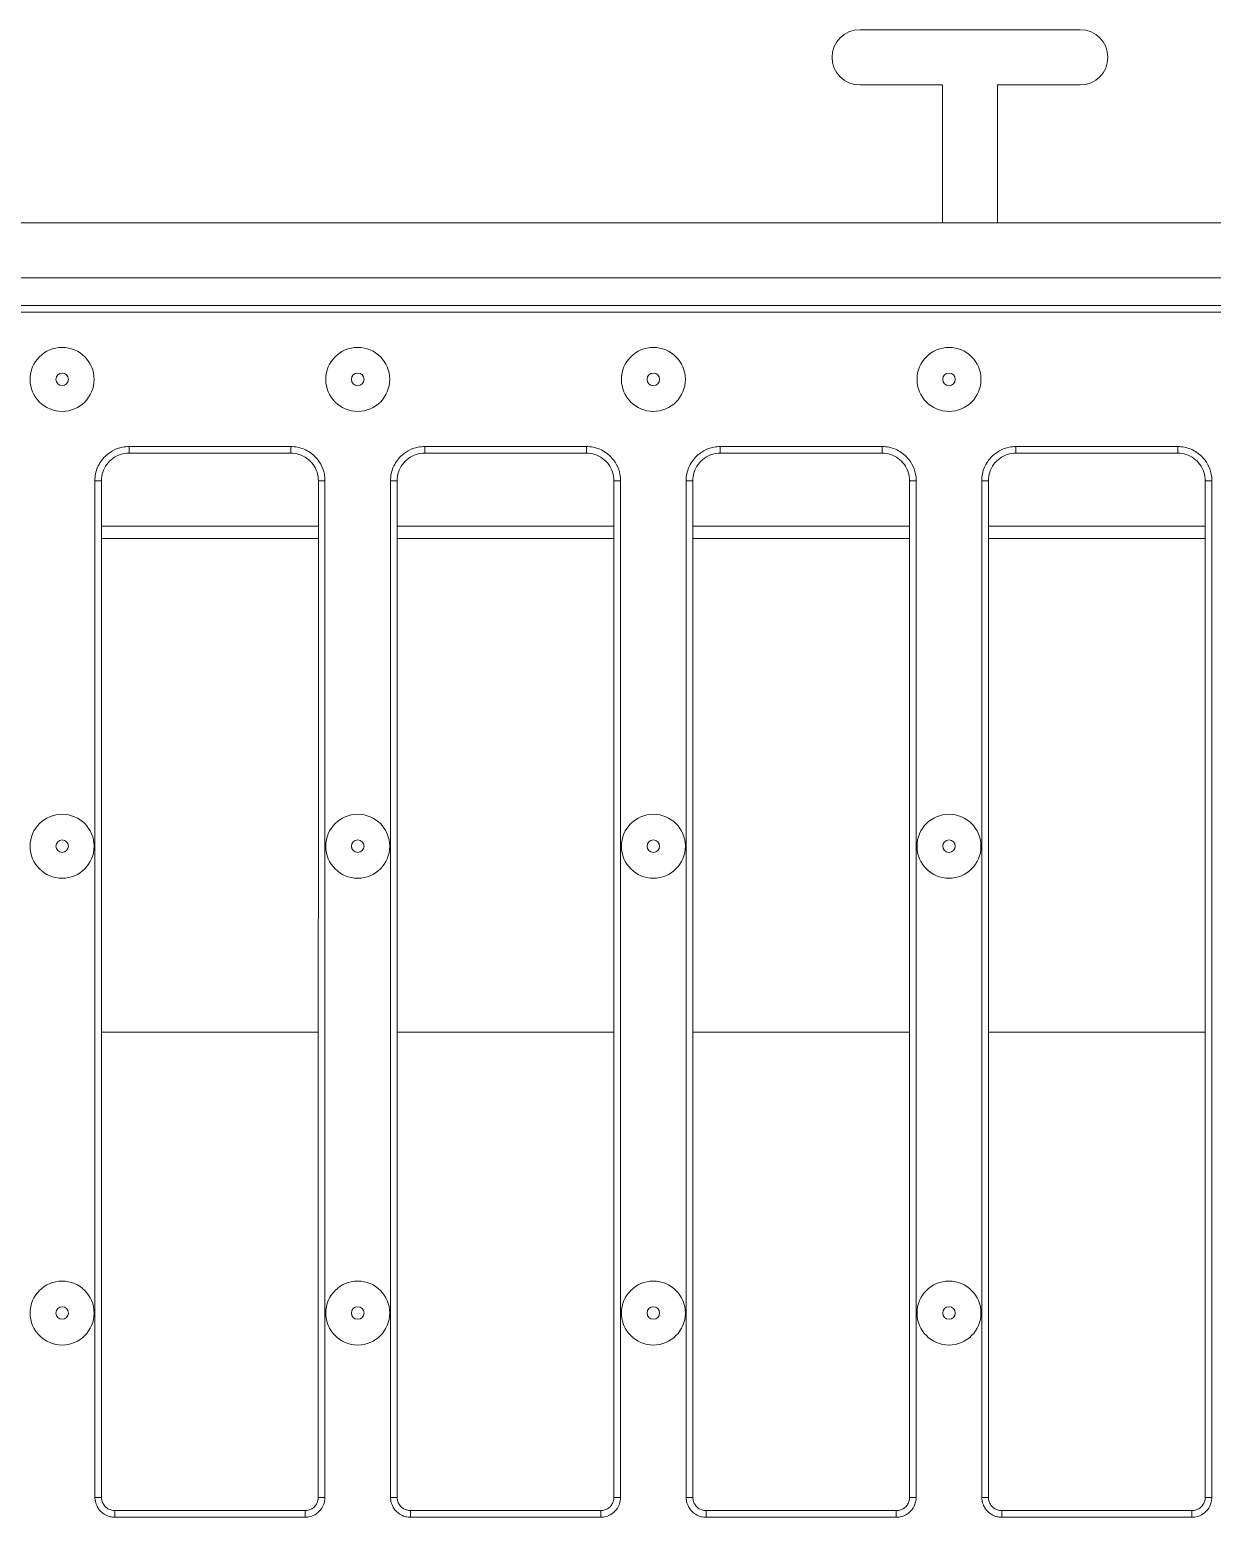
# Model space of a CAD drawing. Header units: inches. Extents: x -14 to 145, y 14 to 58.
# Drawn here: x 81.93 to 87.29, y 50.25 to 56.99 of the extents above; entities that cross this region are included whole.
import ezdxf

# ---------------------------------------------------------------- set-up
doc = ezdxf.new("R2010")
doc.units = ezdxf.units.IN
doc.header["$MEASUREMENT"] = 0
doc.layers.add('Visible (ANSI)', color=7, linetype='Continuous', lineweight=50)
doc.layers.add('Visible Narrow (ANSI)', color=7, linetype='Continuous', lineweight=35)

msp = doc.modelspace()

# ---------------------------------------------------------------- linework, layer by layer
at = {"layer": 'Visible (ANSI)', "lineweight": 0}
for p, q in [((86.68818, 56.99121), (85.68818, 56.99121)), ((85.68818, 56.74121), (86.06318, 56.74121)), ((86.06318, 56.74121), (86.06318, 56.11621)), ((86.31318, 56.74121), (86.68818, 56.74121)), ((86.31318, 56.11621), (86.31318, 56.74121)), ((44.06318, 56.11621), (140.06318, 56.11621)), ((44.06318, 55.86621), (140.06318, 55.86621)), ((89.38783, 55.74121), (70.73828, 55.74121)), ((82.37649, 55.07199), (83.10961, 55.07199)), ((83.71649, 55.07199), (84.44961, 55.07199)), ((85.05649, 55.07199), (85.78961, 55.07199)), ((86.39649, 55.07199), (87.12961, 55.07199)), ((82.25158, 54.74121), (83.23452, 54.74121)), ((83.59158, 54.74121), (84.57452, 54.74121)), ((84.93158, 54.74121), (85.91452, 54.74121)), ((86.27158, 54.74121), (87.25452, 54.74121)), ((82.31185, 50.27853), (83.17425, 50.27853)), ((83.65185, 50.27853), (84.51425, 50.27853)), ((84.99185, 50.27853), (85.85425, 50.27853)), ((86.33185, 50.27853), (87.19425, 50.27853))]:
    msp.add_line(p, q, dxfattribs=at)
for centre in [(82.07305, 55.40621), (83.41305, 55.40621), (84.75305, 55.40621), (86.09305, 55.40621), (82.07305, 53.29021), (83.41305, 53.29021), (84.75305, 53.29021), (86.09305, 53.29021), (82.07305, 51.17421), (83.41305, 51.17421), (84.75305, 51.17421), (86.09305, 51.17421)]:
    msp.add_circle(centre, 0.145, dxfattribs=at)
for centre, start, end in [((85.68818, 56.86621), 90, 270), ((86.68818, 56.86621), 270, 90)]:
    msp.add_arc(centre, 0.125, start, end, dxfattribs=at)
for points, knots in [([(82.37649, 55.07199), (82.36347, 55.07199), (82.35026, 55.06991), (82.32536, 55.06182), (82.31358, 55.05582), (82.29235, 55.04038), (82.28305, 55.03108), (82.26764, 55.00982), (82.26166, 54.99803), (82.25362, 54.97321), (82.25157, 54.96017), (82.25157, 54.94715)], [0, 0, 0, 0, 0.12296382, 0.12296382, 0.24592765, 0.24592765, 0.36889147, 0.36889147, 0.49185529, 0.49185529, 0.61481912, 0.61481912, 0.61481912, 0.61481912]), ([(83.23453, 54.94715), (83.23453, 54.96017), (83.23245, 54.97338), (83.22435, 54.99826), (83.21835, 55.01003), (83.20289, 55.03126), (83.19358, 55.04054), (83.17231, 55.05595), (83.16051, 55.06192), (83.13568, 55.06994), (83.12263, 55.07199), (83.10961, 55.07199)], [0, 0, 0, 0, 0.12296441, 0.12296441, 0.24592882, 0.24592882, 0.36889323, 0.36889323, 0.49185764, 0.49185764, 0.61482205, 0.61482205, 0.61482205, 0.61482205]), ([(83.71649, 55.07199), (83.70347, 55.07199), (83.69026, 55.06991), (83.66536, 55.06182), (83.65358, 55.05582), (83.63235, 55.04038), (83.62305, 55.03108), (83.60764, 55.00982), (83.60166, 54.99803), (83.59362, 54.97321), (83.59157, 54.96017), (83.59157, 54.94715)], [0, 0, 0, 0, 0.12296382, 0.12296382, 0.24592765, 0.24592765, 0.36889147, 0.36889147, 0.49185529, 0.49185529, 0.61481912, 0.61481912, 0.61481912, 0.61481912]), ([(84.57453, 54.94715), (84.57453, 54.96017), (84.57245, 54.97338), (84.56435, 54.99826), (84.55835, 55.01003), (84.54289, 55.03126), (84.53358, 55.04054), (84.51231, 55.05595), (84.50051, 55.06192), (84.47568, 55.06994), (84.46263, 55.07199), (84.44961, 55.07199)], [0, 0, 0, 0, 0.12296441, 0.12296441, 0.24592882, 0.24592882, 0.36889323, 0.36889323, 0.49185764, 0.49185764, 0.61482205, 0.61482205, 0.61482205, 0.61482205]), ([(85.05649, 55.07199), (85.04347, 55.07199), (85.03026, 55.06991), (85.00536, 55.06182), (84.99358, 55.05582), (84.97235, 55.04038), (84.96305, 55.03108), (84.94764, 55.00982), (84.94166, 54.99803), (84.93362, 54.97321), (84.93157, 54.96017), (84.93157, 54.94715)], [0, 0, 0, 0, 0.12296382, 0.12296382, 0.24592765, 0.24592765, 0.36889147, 0.36889147, 0.49185529, 0.49185529, 0.61481912, 0.61481912, 0.61481912, 0.61481912]), ([(85.91453, 54.94715), (85.91453, 54.96017), (85.91245, 54.97338), (85.90435, 54.99826), (85.89835, 55.01003), (85.88289, 55.03126), (85.87358, 55.04054), (85.85231, 55.05595), (85.84051, 55.06192), (85.81568, 55.06994), (85.80263, 55.07199), (85.78961, 55.07199)], [0, 0, 0, 0, 0.12296441, 0.12296441, 0.24592882, 0.24592882, 0.36889323, 0.36889323, 0.49185764, 0.49185764, 0.61482205, 0.61482205, 0.61482205, 0.61482205]), ([(86.39649, 55.07199), (86.38347, 55.07199), (86.37026, 55.06991), (86.34536, 55.06182), (86.33358, 55.05582), (86.31235, 55.04038), (86.30305, 55.03108), (86.28764, 55.00982), (86.28166, 54.99803), (86.27362, 54.97321), (86.27157, 54.96017), (86.27157, 54.94715)], [0, 0, 0, 0, 0.12296382, 0.12296382, 0.24592765, 0.24592765, 0.36889147, 0.36889147, 0.49185529, 0.49185529, 0.61481912, 0.61481912, 0.61481912, 0.61481912]), ([(87.25453, 54.94715), (87.25453, 54.96017), (87.25245, 54.97338), (87.24435, 54.99826), (87.23835, 55.01003), (87.22289, 55.03126), (87.21358, 55.04054), (87.19231, 55.05595), (87.18051, 55.06192), (87.15568, 55.06994), (87.14263, 55.07199), (87.12961, 55.07199)], [0, 0, 0, 0, 0.12296441, 0.12296441, 0.24592882, 0.24592882, 0.36889323, 0.36889323, 0.49185764, 0.49185764, 0.61482205, 0.61482205, 0.61482205, 0.61482205]), ([(82.25193, 50.33848), (82.25193, 50.64572), (82.25192, 50.95297), (82.25188, 51.56746), (82.25185, 51.8747), (82.25179, 52.48919), (82.25175, 52.79644), (82.25168, 53.41093), (82.25165, 53.71818), (82.2516, 54.33266), (82.25158, 54.63991), (82.25157, 54.94715)], [-11.7060433, -11.7060433, -11.7060433, -11.7060433, -9.3648346, -9.3648346, -7.023626, -7.023626, -4.6824173, -4.6824173, -2.3412087, -2.3412087, 0, 0, 0, 0]), ([(83.23417, 50.33848), (83.23417, 50.64572), (83.23419, 50.95297), (83.23423, 51.56746), (83.23425, 51.8747), (83.23431, 52.48919), (83.23435, 52.79644), (83.23442, 53.41093), (83.23445, 53.71818), (83.23451, 54.33266), (83.23452, 54.63991), (83.23453, 54.94715)], [0, 0, 0, 0, 2.3412087, 2.3412087, 4.6824173, 4.6824173, 7.023626, 7.023626, 9.3648346, 9.3648346, 11.7060433, 11.7060433, 11.7060433, 11.7060433]), ([(83.59193, 50.33848), (83.59193, 50.64572), (83.59192, 50.95297), (83.59188, 51.56746), (83.59185, 51.8747), (83.59179, 52.48919), (83.59175, 52.79644), (83.59168, 53.41093), (83.59165, 53.71818), (83.5916, 54.33266), (83.59158, 54.63991), (83.59157, 54.94715)], [-11.7060433, -11.7060433, -11.7060433, -11.7060433, -9.3648346, -9.3648346, -7.023626, -7.023626, -4.6824173, -4.6824173, -2.3412087, -2.3412087, 0, 0, 0, 0]), ([(84.57417, 50.33848), (84.57417, 50.64572), (84.57419, 50.95297), (84.57423, 51.56746), (84.57425, 51.8747), (84.57431, 52.48919), (84.57435, 52.79644), (84.57442, 53.41093), (84.57445, 53.71818), (84.57451, 54.33266), (84.57452, 54.63991), (84.57453, 54.94715)], [0, 0, 0, 0, 2.3412087, 2.3412087, 4.6824173, 4.6824173, 7.023626, 7.023626, 9.3648346, 9.3648346, 11.7060433, 11.7060433, 11.7060433, 11.7060433]), ([(84.93193, 50.33848), (84.93193, 50.64572), (84.93192, 50.95297), (84.93188, 51.56746), (84.93185, 51.8747), (84.93179, 52.48919), (84.93175, 52.79644), (84.93168, 53.41093), (84.93165, 53.71818), (84.9316, 54.33266), (84.93158, 54.63991), (84.93157, 54.94715)], [-11.7060433, -11.7060433, -11.7060433, -11.7060433, -9.3648346, -9.3648346, -7.023626, -7.023626, -4.6824173, -4.6824173, -2.3412087, -2.3412087, 0, 0, 0, 0]), ([(85.91417, 50.33848), (85.91417, 50.64572), (85.91419, 50.95297), (85.91423, 51.56746), (85.91425, 51.8747), (85.91431, 52.48919), (85.91435, 52.79644), (85.91442, 53.41093), (85.91445, 53.71818), (85.91451, 54.33266), (85.91452, 54.63991), (85.91453, 54.94715)], [0, 0, 0, 0, 2.3412087, 2.3412087, 4.6824173, 4.6824173, 7.023626, 7.023626, 9.3648346, 9.3648346, 11.7060433, 11.7060433, 11.7060433, 11.7060433]), ([(86.27193, 50.33848), (86.27193, 50.64572), (86.27192, 50.95297), (86.27188, 51.56746), (86.27185, 51.8747), (86.27179, 52.48919), (86.27175, 52.79644), (86.27168, 53.41093), (86.27165, 53.71818), (86.2716, 54.33266), (86.27158, 54.63991), (86.27157, 54.94715)], [-11.7060433, -11.7060433, -11.7060433, -11.7060433, -9.3648346, -9.3648346, -7.023626, -7.023626, -4.6824173, -4.6824173, -2.3412087, -2.3412087, 0, 0, 0, 0]), ([(87.25417, 50.33848), (87.25417, 50.64572), (87.25419, 50.95297), (87.25423, 51.56746), (87.25425, 51.8747), (87.25431, 52.48919), (87.25435, 52.79644), (87.25442, 53.41093), (87.25445, 53.71818), (87.25451, 54.33266), (87.25452, 54.63991), (87.25453, 54.94715)], [0, 0, 0, 0, 2.3412087, 2.3412087, 4.6824173, 4.6824173, 7.023626, 7.023626, 9.3648346, 9.3648346, 11.7060433, 11.7060433, 11.7060433, 11.7060433]), ([(82.25193, 50.33848), (82.25193, 50.33222), (82.25293, 50.32588), (82.25682, 50.31393), (82.2597, 50.30828), (82.26711, 50.29809), (82.27157, 50.29364), (82.28177, 50.28624), (82.28743, 50.28337), (82.29934, 50.27952), (82.3056, 50.27853), (82.31185, 50.27853)], [0, 0, 0, 0, 0.07139701, 0.07139701, 0.14279401, 0.14279401, 0.21419102, 0.21419102, 0.28558803, 0.28558803, 0.35698503, 0.35698503, 0.35698503, 0.35698503]), ([(83.17425, 50.27853), (83.1805, 50.27853), (83.18684, 50.27953), (83.19879, 50.28342), (83.20443, 50.2863), (83.21462, 50.29371), (83.21907, 50.29818), (83.22647, 50.30838), (83.22933, 50.31405), (83.23319, 50.32596), (83.23417, 50.33222), (83.23417, 50.33848)], [0, 0, 0, 0, 0.07139718, 0.07139718, 0.14279436, 0.14279436, 0.21419154, 0.21419154, 0.28558872, 0.28558872, 0.3569859, 0.3569859, 0.3569859, 0.3569859]), ([(83.59193, 50.33848), (83.59193, 50.33222), (83.59293, 50.32588), (83.59682, 50.31393), (83.5997, 50.30828), (83.60711, 50.29809), (83.61157, 50.29364), (83.62177, 50.28624), (83.62743, 50.28337), (83.63934, 50.27952), (83.6456, 50.27853), (83.65185, 50.27853)], [0, 0, 0, 0, 0.07139701, 0.07139701, 0.14279401, 0.14279401, 0.21419102, 0.21419102, 0.28558803, 0.28558803, 0.35698503, 0.35698503, 0.35698503, 0.35698503]), ([(84.51425, 50.27853), (84.5205, 50.27853), (84.52684, 50.27953), (84.53879, 50.28342), (84.54443, 50.2863), (84.55462, 50.29371), (84.55907, 50.29818), (84.56647, 50.30838), (84.56933, 50.31405), (84.57319, 50.32596), (84.57417, 50.33222), (84.57417, 50.33848)], [0, 0, 0, 0, 0.07139718, 0.07139718, 0.14279436, 0.14279436, 0.21419154, 0.21419154, 0.28558872, 0.28558872, 0.3569859, 0.3569859, 0.3569859, 0.3569859]), ([(84.93193, 50.33848), (84.93193, 50.33222), (84.93293, 50.32588), (84.93682, 50.31393), (84.9397, 50.30828), (84.94711, 50.29809), (84.95157, 50.29364), (84.96177, 50.28624), (84.96743, 50.28337), (84.97934, 50.27952), (84.9856, 50.27853), (84.99185, 50.27853)], [0, 0, 0, 0, 0.07139701, 0.07139701, 0.14279401, 0.14279401, 0.21419102, 0.21419102, 0.28558803, 0.28558803, 0.35698503, 0.35698503, 0.35698503, 0.35698503]), ([(85.85425, 50.27853), (85.8605, 50.27853), (85.86684, 50.27953), (85.87879, 50.28342), (85.88443, 50.2863), (85.89462, 50.29371), (85.89907, 50.29818), (85.90647, 50.30838), (85.90933, 50.31405), (85.91319, 50.32596), (85.91417, 50.33222), (85.91417, 50.33848)], [0, 0, 0, 0, 0.07139718, 0.07139718, 0.14279436, 0.14279436, 0.21419154, 0.21419154, 0.28558872, 0.28558872, 0.3569859, 0.3569859, 0.3569859, 0.3569859]), ([(86.27193, 50.33848), (86.27193, 50.33222), (86.27293, 50.32588), (86.27682, 50.31393), (86.2797, 50.30828), (86.28711, 50.29809), (86.29157, 50.29364), (86.30177, 50.28624), (86.30743, 50.28337), (86.31934, 50.27952), (86.3256, 50.27853), (86.33185, 50.27853)], [0, 0, 0, 0, 0.07139701, 0.07139701, 0.14279401, 0.14279401, 0.21419102, 0.21419102, 0.28558803, 0.28558803, 0.35698503, 0.35698503, 0.35698503, 0.35698503]), ([(87.19425, 50.27853), (87.2005, 50.27853), (87.20684, 50.27953), (87.21879, 50.28342), (87.22443, 50.2863), (87.23462, 50.29371), (87.23907, 50.29818), (87.24647, 50.30838), (87.24933, 50.31405), (87.25319, 50.32596), (87.25417, 50.33222), (87.25417, 50.33848)], [0, 0, 0, 0, 0.07139718, 0.07139718, 0.14279436, 0.14279436, 0.21419154, 0.21419154, 0.28558872, 0.28558872, 0.3569859, 0.3569859, 0.3569859, 0.3569859])]:
    msp.add_open_spline(points, degree=3, knots=knots, dxfattribs=at)
at = {"layer": 'Visible Narrow (ANSI)', "lineweight": 0}
for p, q in [((89.38338, 55.71121), (70.74272, 55.71121)), ((83.10961, 55.10199), (82.37649, 55.10199)), ((82.37649, 55.07199), (82.37649, 55.10199)), ((83.10961, 55.07199), (83.10961, 55.10199)), ((84.44961, 55.10199), (83.71649, 55.10199)), ((83.71649, 55.07199), (83.71649, 55.10199)), ((84.44961, 55.07199), (84.44961, 55.10199)), ((85.78961, 55.10199), (85.05649, 55.10199)), ((85.05649, 55.07199), (85.05649, 55.10199)), ((85.78961, 55.07199), (85.78961, 55.10199)), ((87.12961, 55.10199), (86.39649, 55.10199)), ((86.39649, 55.07199), (86.39649, 55.10199)), ((87.12961, 55.07199), (87.12961, 55.10199)), ((82.25157, 54.94715), (82.22157, 54.94715)), ((83.23453, 54.94715), (83.26453, 54.94715)), ((83.59157, 54.94715), (83.56157, 54.94715)), ((84.57453, 54.94715), (84.60453, 54.94715)), ((84.93157, 54.94715), (84.90157, 54.94715)), ((85.91453, 54.94715), (85.94453, 54.94715)), ((86.27157, 54.94715), (86.24157, 54.94715)), ((87.25453, 54.94715), (87.28453, 54.94715)), ((82.25158, 54.68549), (83.23452, 54.68549)), ((83.59158, 54.68549), (84.57452, 54.68549)), ((84.93158, 54.68549), (85.91452, 54.68549)), ((86.27158, 54.68549), (87.25452, 54.68549)), ((82.25179, 52.44765), (83.23431, 52.44765)), ((83.59179, 52.44765), (84.57431, 52.44765)), ((84.93179, 52.44765), (85.91431, 52.44765)), ((86.27179, 52.44765), (87.25431, 52.44765)), ((82.25193, 50.33848), (82.22193, 50.33847)), ((83.26417, 50.33847), (83.23417, 50.33848)), ((83.59193, 50.33848), (83.56193, 50.33847)), ((84.60417, 50.33847), (84.57417, 50.33848)), ((84.93193, 50.33848), (84.90193, 50.33847)), ((85.94417, 50.33847), (85.91417, 50.33848)), ((86.27193, 50.33848), (86.24193, 50.33847)), ((87.28417, 50.33847), (87.25417, 50.33848)), ((82.31185, 50.27853), (82.31185, 50.24853)), ((82.31185, 50.24853), (83.17425, 50.24853)), ((83.17425, 50.27853), (83.17425, 50.24853)), ((83.65185, 50.27853), (83.65185, 50.24853)), ((83.65185, 50.24853), (84.51425, 50.24853)), ((84.51425, 50.27853), (84.51425, 50.24853)), ((84.99185, 50.27853), (84.99185, 50.24853)), ((84.99185, 50.24853), (85.85425, 50.24853)), ((85.85425, 50.27853), (85.85425, 50.24853)), ((86.33185, 50.27853), (86.33185, 50.24853)), ((86.33185, 50.24853), (87.19425, 50.24853)), ((87.19425, 50.27853), (87.19425, 50.24853))]:
    msp.add_line(p, q, dxfattribs=at)
for centre in [(82.07305, 55.40621), (83.41305, 55.40621), (84.75305, 55.40621), (86.09305, 55.40621), (82.07305, 53.29021), (83.41305, 53.29021), (84.75305, 53.29021), (86.09305, 53.29021), (82.07305, 51.17421), (83.41305, 51.17421), (84.75305, 51.17421), (86.09305, 51.17421)]:
    msp.add_circle(centre, 0.02838, dxfattribs=at)
for points, knots in [([(82.37649, 55.10199), (82.36648, 55.10199), (82.35638, 55.10101), (82.3306, 55.09593), (82.31538, 55.09036), (82.28894, 55.07569), (82.27751, 55.06711), (82.25337, 55.04326), (82.24173, 55.02613), (82.22581, 54.98869), (82.22157, 54.96788), (82.22157, 54.94715)], [0, 0, 0, 0, 0.07627851, 0.07627851, 0.19832414, 0.19832414, 0.30481834, 0.30481834, 0.45691444, 0.45691444, 0.61481912, 0.61481912, 0.61481912, 0.61481912]), ([(83.26453, 54.94715), (83.26453, 54.95715), (83.26356, 54.96724), (83.25848, 54.99298), (83.25292, 55.00817), (83.23828, 55.03458), (83.2297, 55.046), (83.20586, 55.07014), (83.18873, 55.08179), (83.15125, 55.09774), (83.13038, 55.10199), (83.10961, 55.10199)], [0, 0, 0, 0, 0.07615718, 0.07615718, 0.19800867, 0.19800867, 0.30442519, 0.30442519, 0.4565492, 0.4565492, 0.61482205, 0.61482205, 0.61482205, 0.61482205]), ([(83.71649, 55.10199), (83.70648, 55.10199), (83.69638, 55.10101), (83.6706, 55.09593), (83.65538, 55.09036), (83.62894, 55.07569), (83.61751, 55.06711), (83.59337, 55.04326), (83.58173, 55.02613), (83.56581, 54.98869), (83.56157, 54.96788), (83.56157, 54.94715)], [0, 0, 0, 0, 0.07627851, 0.07627851, 0.19832414, 0.19832414, 0.30481834, 0.30481834, 0.45691444, 0.45691444, 0.61481912, 0.61481912, 0.61481912, 0.61481912]), ([(84.60453, 54.94715), (84.60453, 54.95715), (84.60356, 54.96724), (84.59848, 54.99298), (84.59292, 55.00817), (84.57828, 55.03458), (84.5697, 55.046), (84.54586, 55.07014), (84.52873, 55.08179), (84.49125, 55.09774), (84.47038, 55.10199), (84.44961, 55.10199)], [0, 0, 0, 0, 0.07615718, 0.07615718, 0.19800867, 0.19800867, 0.30442519, 0.30442519, 0.4565492, 0.4565492, 0.61482205, 0.61482205, 0.61482205, 0.61482205]), ([(85.05649, 55.10199), (85.04648, 55.10199), (85.03638, 55.10101), (85.0106, 55.09593), (84.99538, 55.09036), (84.96894, 55.07569), (84.95751, 55.06711), (84.93337, 55.04326), (84.92173, 55.02613), (84.90581, 54.98869), (84.90157, 54.96788), (84.90157, 54.94715)], [0, 0, 0, 0, 0.07627851, 0.07627851, 0.19832414, 0.19832414, 0.30481834, 0.30481834, 0.45691444, 0.45691444, 0.61481912, 0.61481912, 0.61481912, 0.61481912]), ([(85.94453, 54.94715), (85.94453, 54.95715), (85.94356, 54.96724), (85.93848, 54.99298), (85.93292, 55.00817), (85.91828, 55.03458), (85.9097, 55.046), (85.88586, 55.07014), (85.86873, 55.08179), (85.83125, 55.09774), (85.81038, 55.10199), (85.78961, 55.10199)], [0, 0, 0, 0, 0.07615718, 0.07615718, 0.19800867, 0.19800867, 0.30442519, 0.30442519, 0.4565492, 0.4565492, 0.61482205, 0.61482205, 0.61482205, 0.61482205]), ([(86.39649, 55.10199), (86.38648, 55.10199), (86.37638, 55.10101), (86.3506, 55.09593), (86.33538, 55.09036), (86.30894, 55.07569), (86.29751, 55.06711), (86.27337, 55.04326), (86.26173, 55.02613), (86.24581, 54.98869), (86.24157, 54.96788), (86.24157, 54.94715)], [0, 0, 0, 0, 0.07627851, 0.07627851, 0.19832414, 0.19832414, 0.30481834, 0.30481834, 0.45691444, 0.45691444, 0.61481912, 0.61481912, 0.61481912, 0.61481912]), ([(87.28453, 54.94715), (87.28453, 54.95715), (87.28356, 54.96724), (87.27848, 54.99298), (87.27292, 55.00817), (87.25828, 55.03458), (87.2497, 55.046), (87.22586, 55.07014), (87.20873, 55.08179), (87.17125, 55.09774), (87.15038, 55.10199), (87.12961, 55.10199)], [0, 0, 0, 0, 0.07615718, 0.07615718, 0.19800867, 0.19800867, 0.30442519, 0.30442519, 0.4565492, 0.4565492, 0.61482205, 0.61482205, 0.61482205, 0.61482205]), ([(82.22157, 54.94715), (82.22159, 54.17904), (82.22168, 53.41093), (82.22186, 51.8747), (82.22192, 51.10659), (82.22193, 50.33847)], [0, 0, 0, 0, 5.8530216, 5.8530216, 11.7060433, 11.7060433, 11.7060433, 11.7060433]), ([(83.26417, 50.33847), (83.26418, 50.72253), (83.26419, 51.10659), (83.26425, 51.8747), (83.26429, 52.25876), (83.26433, 52.64281), (83.26437, 52.9415), (83.2644, 53.24018), (83.26448, 54.00829), (83.26452, 54.47772), (83.26453, 54.94715)], [0, 0, 0, 0, 2.9265108, 2.9265108, 5.8530216, 5.8530216, 5.8530216, 8.1289838, 8.1289838, 11.7060433, 11.7060433, 11.7060433, 11.7060433]), ([(83.56157, 54.94715), (83.56159, 54.17904), (83.56168, 53.41093), (83.56186, 51.8747), (83.56192, 51.10659), (83.56193, 50.33847)], [0, 0, 0, 0, 5.8530216, 5.8530216, 11.7060433, 11.7060433, 11.7060433, 11.7060433]), ([(84.60417, 50.33847), (84.60418, 50.72253), (84.60419, 51.10659), (84.60425, 51.8747), (84.60429, 52.25876), (84.60433, 52.64281), (84.60437, 52.9415), (84.6044, 53.24018), (84.60448, 54.00829), (84.60452, 54.47772), (84.60453, 54.94715)], [0, 0, 0, 0, 2.9265108, 2.9265108, 5.8530216, 5.8530216, 5.8530216, 8.1289838, 8.1289838, 11.7060433, 11.7060433, 11.7060433, 11.7060433]), ([(84.90157, 54.94715), (84.90159, 54.17904), (84.90168, 53.41093), (84.90186, 51.8747), (84.90192, 51.10659), (84.90193, 50.33847)], [0, 0, 0, 0, 5.8530216, 5.8530216, 11.7060433, 11.7060433, 11.7060433, 11.7060433]), ([(85.94417, 50.33847), (85.94418, 50.72253), (85.94419, 51.10659), (85.94425, 51.8747), (85.94429, 52.25876), (85.94433, 52.64281), (85.94437, 52.9415), (85.9444, 53.24018), (85.94448, 54.00829), (85.94452, 54.47772), (85.94453, 54.94715)], [0, 0, 0, 0, 2.9265108, 2.9265108, 5.8530216, 5.8530216, 5.8530216, 8.1289838, 8.1289838, 11.7060433, 11.7060433, 11.7060433, 11.7060433]), ([(86.24157, 54.94715), (86.24159, 54.17904), (86.24168, 53.41093), (86.24186, 51.8747), (86.24192, 51.10659), (86.24193, 50.33847)], [0, 0, 0, 0, 5.8530216, 5.8530216, 11.7060433, 11.7060433, 11.7060433, 11.7060433]), ([(87.28417, 50.33847), (87.28418, 50.72253), (87.28419, 51.10659), (87.28425, 51.8747), (87.28429, 52.25876), (87.28433, 52.64281), (87.28437, 52.9415), (87.2844, 53.24018), (87.28448, 54.00829), (87.28452, 54.47772), (87.28453, 54.94715)], [0, 0, 0, 0, 2.9265108, 2.9265108, 5.8530216, 5.8530216, 5.8530216, 8.1289838, 8.1289838, 11.7060433, 11.7060433, 11.7060433, 11.7060433]), ([(82.22193, 50.33847), (82.22193, 50.33266), (82.2225, 50.3268), (82.22545, 50.31184), (82.22868, 50.30301), (82.23888, 50.28462), (82.2465, 50.27559), (82.26582, 50.2601), (82.27785, 50.25419), (82.29749, 50.2494), (82.30468, 50.24853), (82.31185, 50.24853)], [0, 0, 0, 0, 0.04427123, 0.04427123, 0.1151052, 0.1151052, 0.20317467, 0.20317467, 0.30236545, 0.30236545, 0.35698503, 0.35698503, 0.35698503, 0.35698503]), ([(83.17425, 50.24853), (83.18006, 50.24853), (83.18592, 50.2491), (83.20087, 50.25205), (83.20969, 50.25528), (83.22806, 50.26547), (83.23709, 50.27307), (83.25258, 50.29238), (83.25849, 50.3044), (83.2633, 50.32406), (83.26417, 50.33128), (83.26417, 50.33847)], [0, 0, 0, 0, 0.04423505, 0.04423505, 0.11501112, 0.11501112, 0.20301749, 0.20301749, 0.30215547, 0.30215547, 0.3569859, 0.3569859, 0.3569859, 0.3569859]), ([(83.56193, 50.33847), (83.56193, 50.33266), (83.5625, 50.3268), (83.56545, 50.31184), (83.56868, 50.30301), (83.57888, 50.28462), (83.5865, 50.27559), (83.60582, 50.2601), (83.61785, 50.25419), (83.63749, 50.2494), (83.64468, 50.24853), (83.65185, 50.24853)], [0, 0, 0, 0, 0.04427123, 0.04427123, 0.1151052, 0.1151052, 0.20317467, 0.20317467, 0.30236545, 0.30236545, 0.35698503, 0.35698503, 0.35698503, 0.35698503]), ([(84.51425, 50.24853), (84.52006, 50.24853), (84.52592, 50.2491), (84.54087, 50.25205), (84.54969, 50.25528), (84.56806, 50.26547), (84.57709, 50.27307), (84.59258, 50.29238), (84.59849, 50.3044), (84.6033, 50.32406), (84.60417, 50.33128), (84.60417, 50.33847)], [0, 0, 0, 0, 0.04423505, 0.04423505, 0.11501112, 0.11501112, 0.20301749, 0.20301749, 0.30215547, 0.30215547, 0.3569859, 0.3569859, 0.3569859, 0.3569859]), ([(84.90193, 50.33847), (84.90193, 50.33266), (84.9025, 50.3268), (84.90545, 50.31184), (84.90868, 50.30301), (84.91888, 50.28462), (84.9265, 50.27559), (84.94582, 50.2601), (84.95785, 50.25419), (84.97749, 50.2494), (84.98468, 50.24853), (84.99185, 50.24853)], [0, 0, 0, 0, 0.04427123, 0.04427123, 0.1151052, 0.1151052, 0.20317467, 0.20317467, 0.30236545, 0.30236545, 0.35698503, 0.35698503, 0.35698503, 0.35698503]), ([(85.85425, 50.24853), (85.86006, 50.24853), (85.86592, 50.2491), (85.88087, 50.25205), (85.88969, 50.25528), (85.90806, 50.26547), (85.91709, 50.27307), (85.93258, 50.29238), (85.93849, 50.3044), (85.9433, 50.32406), (85.94417, 50.33128), (85.94417, 50.33847)], [0, 0, 0, 0, 0.04423505, 0.04423505, 0.11501112, 0.11501112, 0.20301749, 0.20301749, 0.30215547, 0.30215547, 0.3569859, 0.3569859, 0.3569859, 0.3569859]), ([(86.24193, 50.33847), (86.24193, 50.33266), (86.2425, 50.3268), (86.24545, 50.31184), (86.24868, 50.30301), (86.25888, 50.28462), (86.2665, 50.27559), (86.28582, 50.2601), (86.29785, 50.25419), (86.31749, 50.2494), (86.32468, 50.24853), (86.33185, 50.24853)], [0, 0, 0, 0, 0.04427123, 0.04427123, 0.1151052, 0.1151052, 0.20317467, 0.20317467, 0.30236545, 0.30236545, 0.35698503, 0.35698503, 0.35698503, 0.35698503]), ([(87.19425, 50.24853), (87.20006, 50.24853), (87.20592, 50.2491), (87.22087, 50.25205), (87.22969, 50.25528), (87.24806, 50.26547), (87.25709, 50.27307), (87.27258, 50.29238), (87.27849, 50.3044), (87.2833, 50.32406), (87.28417, 50.33128), (87.28417, 50.33847)], [0, 0, 0, 0, 0.04423505, 0.04423505, 0.11501112, 0.11501112, 0.20301749, 0.20301749, 0.30215547, 0.30215547, 0.3569859, 0.3569859, 0.3569859, 0.3569859])]:
    msp.add_open_spline(points, degree=3, knots=knots, dxfattribs=at)

doc.saveas('drawing.dxf')
